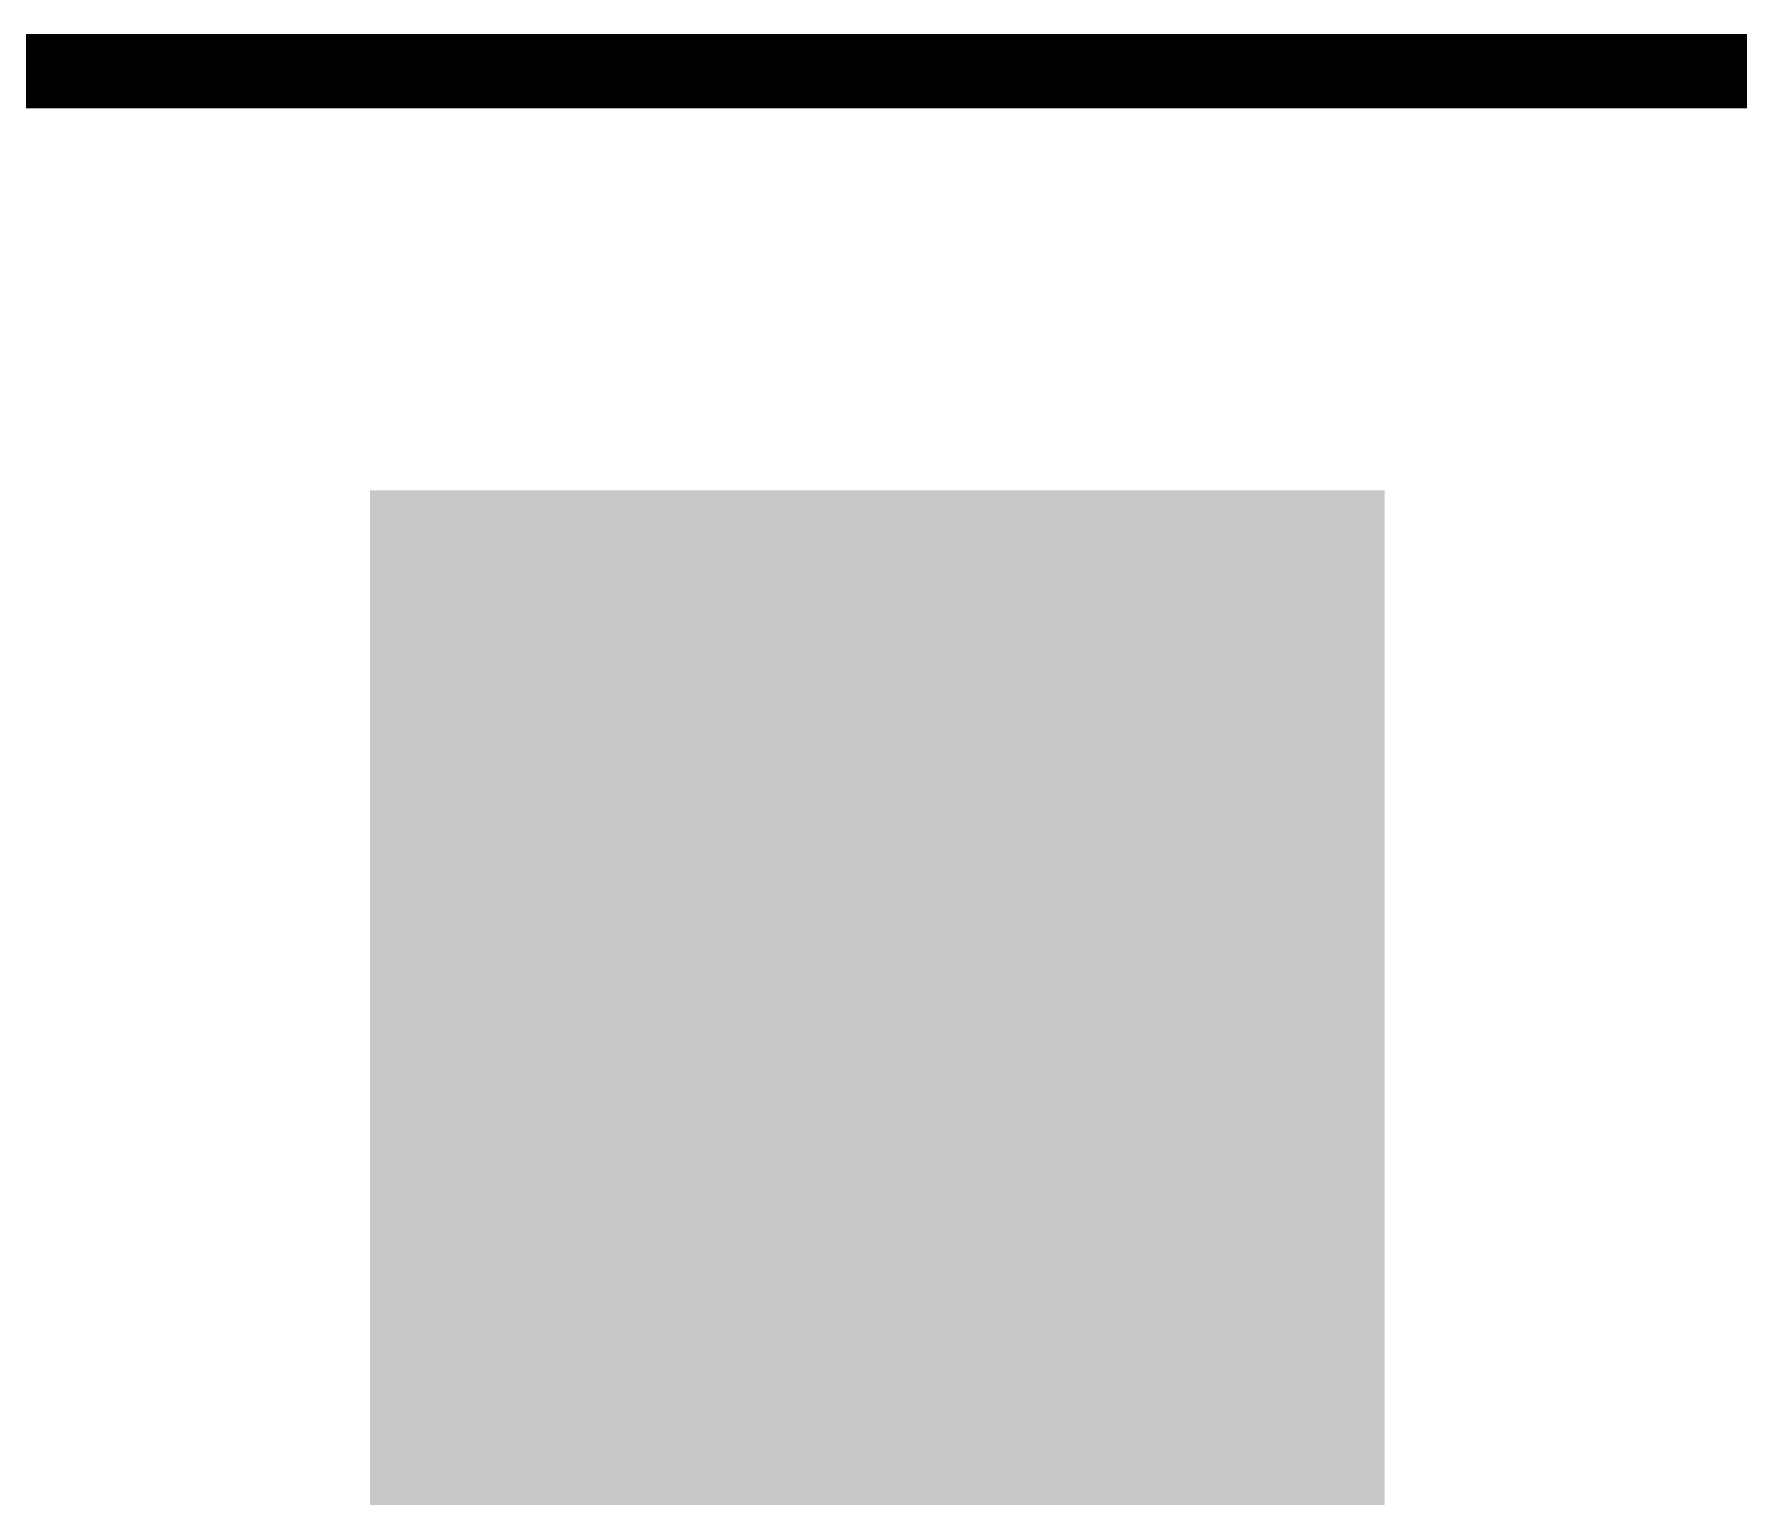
# Model space of a CAD drawing. Extents: x -1.3 to 26.8, y -12.7 to 30.6.
# Drawn here: x 7.848 to 12.522, y 26.549 to 30.582 of the extents above; entities that cross this region are included whole.
import ezdxf

# ---------------------------------------------------------------- set-up
doc = ezdxf.new("R2010")
doc.units = 0
for name, color, linetype in [('1', 12, 'CONTINUOUS'), ('16', 132, 'CONTINUOUS'), ('17', 110, 'CONTINUOUS'), ('20', 53, 'CONTINUOUS')]:
    doc.layers.add(name, color=color, linetype=linetype)

# ---------------------------------------------------------------- blocks, each defined once
blk = doc.blocks.new('SQUAREP')
blk.add_solid([(-0.5, -0.5), (0.5, -0.5), (-0.5, 0.5), (0.5, 0.5)])

msp = doc.modelspace()

# ---------------------------------------------------------------- linework, layer by layer
at = {"layer": '1', "const_width": 0.2032}
msp.add_lwpolyline([(26.67, 30.48), (0, 30.48)], dxfattribs=at)
at = {"layer": '16', "const_width": 0.2032}
msp.add_lwpolyline([(26.67, 30.48), (0, 30.48)], dxfattribs=at)
at = {"layer": '20', "const_width": 0.2032}
msp.add_lwpolyline([(26.67, 30.48), (0, 30.48)], dxfattribs=at)

# ---------------------------------------------------------------- block references
at = {"layer": '17', "xscale": 2.7813, "yscale": 2.7813, "rotation": 270}
msp.add_blockref('SQUAREP', (10.16, 27.94), dxfattribs=at)
msp.add_blockref('SQUAREP', (10.16, 27.94), dxfattribs=at)

doc.saveas('drawing.dxf')
